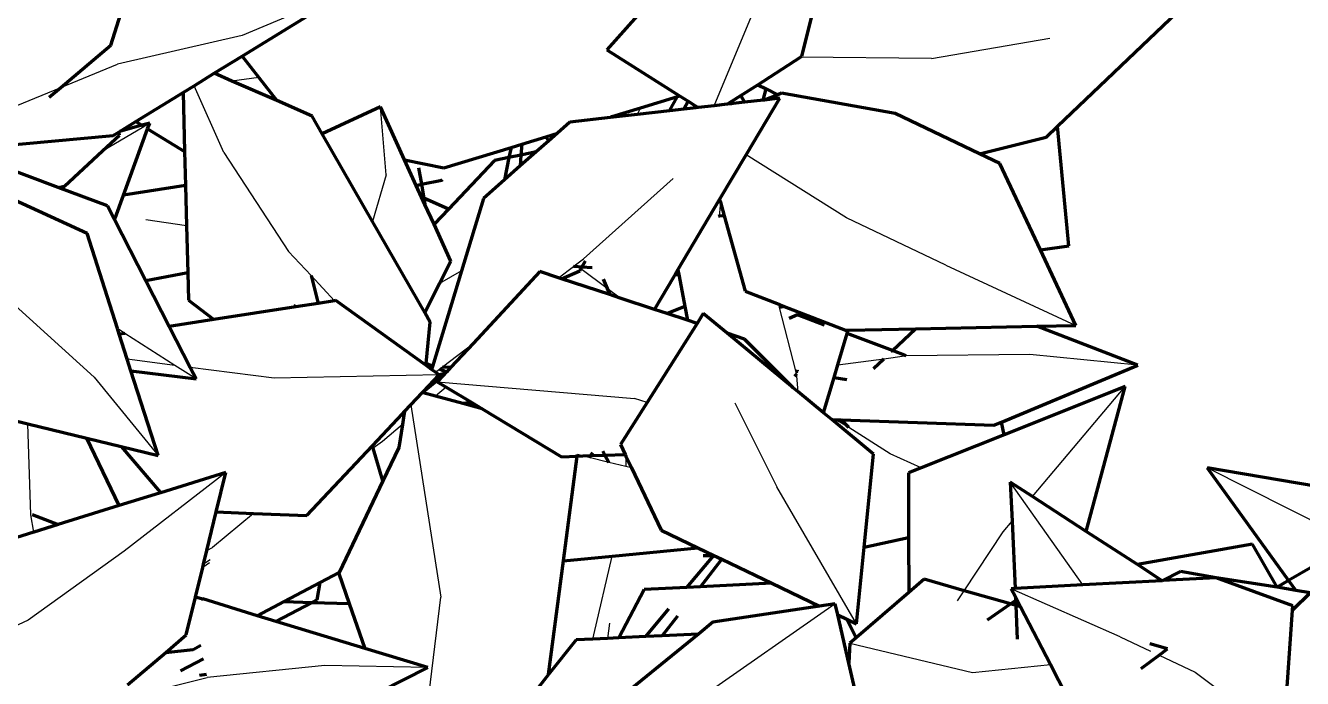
# Model space of a CAD drawing. Header units: millimetres. Extents: x 4307 to 31003, y 2809 to 20009.
# Drawn here: x 7542.2 to 7631.3, y 8134.5 to 8180.1 of the extents above; entities that cross this region are included whole.
import ezdxf

# ---------------------------------------------------------------- set-up
doc = ezdxf.new("R2010")
doc.units = ezdxf.units.MM
doc.layers.add('ProfileEdges', color=7, linetype='Continuous')

msp = doc.modelspace()

# ---------------------------------------------------------------- linework, layer by layer
for p, q in [((7564.668, 8182.524), (7557.277, 8179.419)), ((7590.201, 8174.505), (7593.274, 8181.882)), ((7557.277, 8179.419), (7548.58, 8177.411)), ((7605.384, 8177.807), (7613.627, 8179.216)), ((7605.384, 8177.807), (7596.241, 8177.902)), ((7544.61, 8175.776), (7548.58, 8177.411)), ((7558.432, 8176.483), (7556.556, 8176.232)), ((7533.149, 8171.053), (7544.61, 8175.776)), ((7555.984, 8171.245), (7553.913, 8175.9)), ((7567.326, 8169.688), (7566.92, 8174.44)), ((7585.059, 8174.359), (7584.826, 8173.889)), ((7588.86, 8174.517), (7588.934, 8174.36)), ((7591.414, 8174.644), (7591.44, 8174.815)), ((7547.535, 8171.363), (7550.42, 8173.059)), ((7550.42, 8173.059), (7550.82, 8173.294)), ((7555.984, 8171.245), (7560.51, 8164.335)), ((7599.44, 8166.693), (7592.442, 8171.075)), ((7567.326, 8169.688), (7566.371, 8166.428)), ((7581.08, 8163.823), (7587.344, 8169.43)), ((7590.642, 8167.777), (7590.548, 8166.79)), ((7553.392, 8166.123), (7550.54, 8166.532)), ((7590.548, 8166.79), (7590.544, 8166.739)), ((7606.366, 8163.39), (7599.44, 8166.693)), ((7562.078, 8162.647), (7560.51, 8164.335)), ((7580.535, 8163.405), (7581.08, 8163.823)), ((7563.709, 8160.891), (7562.078, 8162.647)), ((7572.571, 8162.972), (7571.036, 8162.093)), ((7579.354, 8162.498), (7580.383, 8163.288)), ((7580.383, 8163.288), (7580.535, 8163.405)), ((7580.728, 8163.262), (7580.535, 8163.405)), ((7580.91, 8163.126), (7580.728, 8163.262)), ((7582.74, 8161.761), (7580.91, 8163.126)), ((7587.761, 8162.622), (7587.435, 8162.642)), ((7606.366, 8163.39), (7615.451, 8159.164)), ((7583.646, 8161.085), (7582.74, 8161.761)), ((7546.942, 8155.553), (7541.426, 8160.557)), ((7594.736, 8160.565), (7594.714, 8160.651)), ((7594.772, 8160.423), (7594.736, 8160.565)), ((7595.901, 8156.013), (7594.772, 8160.423)), ((7549.096, 8158.614), (7548.572, 8158.95)), ((7552.576, 8156.386), (7549.096, 8158.614)), ((7571.25, 8156.28), (7573.383, 8157.917)), ((7552.576, 8156.386), (7549.252, 8156.818)), ((7554.055, 8155.438), (7552.576, 8156.386)), ((7598.832, 8156.412), (7602.046, 8156.85)), ((7602.046, 8156.85), (7603.479, 8157.045)), ((7603.614, 8157.047), (7603.479, 8157.045)), ((7612.227, 8157.15), (7603.614, 8157.047)), ((7619.77, 8156.401), (7612.227, 8157.15)), ((7546.942, 8155.553), (7551.402, 8150.082)), ((7559.505, 8155.485), (7553.641, 8156.247)), ((7571.02, 8155.727), (7559.505, 8155.485)), ((7570.767, 8155.909), (7571.043, 8156.121)), ((7571.043, 8156.121), (7571.25, 8156.28)), ((7595.901, 8156.013), (7596.109, 8156.041)), ((7595.96, 8155.779), (7595.901, 8156.013)), ((7595.973, 8155.631), (7595.96, 8155.779)), ((7596.065, 8154.536), (7595.973, 8155.631)), ((7571.498, 8154.87), (7570.759, 8154.237)), ((7570.89, 8155.236), (7584.66, 8154.079)), ((7612.43, 8147.225), (7618.88, 8154.914)), ((7585.523, 8153.795), (7584.66, 8154.079)), ((7591.652, 8153.769), (7594.588, 8147.906)), ((7569.037, 8153.619), (7571.135, 8140.199)), ((7542.515, 8145.963), (7542.326, 8152.305)), ((7568.458, 8152.267), (7567.067, 8151.077)), ((7599.61, 8152.045), (7598.7, 8152.587)), ((7602.492, 8150.21), (7599.61, 8152.045)), ((7567.067, 8151.077), (7566.413, 8150.617)), ((7581.048, 8150.064), (7580.671, 8150.157)), ((7604.662, 8149.234), (7602.492, 8150.21)), ((7581.495, 8149.956), (7581.048, 8150.064)), ((7582.863, 8149.616), (7581.495, 8149.956)), ((7584.048, 8149.321), (7582.863, 8149.616)), ((7584.048, 8150.053), (7584.048, 8149.321)), ((7584.446, 8149.222), (7584.048, 8149.321)), ((7556.141, 8148.912), (7549.029, 8143.417)), ((7634.892, 8144.041), (7624.61, 8149.226)), ((7600.146, 8138.348), (7594.588, 8147.906)), ((7615.937, 8141.059), (7610.868, 8148.239)), ((7542.727, 8144.741), (7542.515, 8145.963)), ((7558.07, 8146.056), (7555.201, 8143.675)), ((7610.368, 8144.766), (7610.991, 8145.51)), ((7607.65, 8140.658), (7610.368, 8144.766)), ((7549.029, 8143.417), (7542.339, 8138.605)), ((7554.814, 8143.472), (7555.201, 8143.675)), ((7581.807, 8137.582), (7583.091, 8143.078)), ((7554.997, 8142.603), (7554.52, 8142.268)), ((7555.037, 8142.812), (7554.579, 8142.507)), ((7607.189, 8139.96), (7607.65, 8140.658)), ((7618.533, 8137.435), (7610.936, 8140.792)), ((7570.132, 8131.91), (7571.135, 8140.199)), ((7598.662, 8139.75), (7589.319, 8133.229)), ((7542.339, 8138.605), (7527.407, 8131.667)), ((7582.909, 8138.382), (7582.762, 8137.331)), ((7581.75, 8137.283), (7581.807, 8137.582)), ((7599.68, 8137.004), (7608.229, 8134.939)), ((7618.533, 8137.435), (7620.657, 8136.433)), ((7621.255, 8136.151), (7623.783, 8134.959)), ((7563.04, 8135.431), (7554.831, 8134.606)), ((7570.24, 8135.293), (7563.04, 8135.431)), ((7608.229, 8134.939), (7613.667, 8135.504)), ((7548.536, 8133.011), (7554.831, 8134.606)), ((7623.783, 8134.959), (7629.847, 8130.45))]:
    msp.add_line(p, q)
at = {"layer": 'ProfileEdges', "lineweight": 211}
for p, q in [((7548.115, 8178.746), (7549.536, 8183.244)), ((7557.281, 8177.974), (7564.668, 8182.524)), ((7584.839, 8180.793), (7582.729, 8178.415)), ((7596.328, 8177.958), (7597.125, 8181.12)), ((7614.177, 8173.078), (7622.522, 8181.042)), ((7544.61, 8175.776), (7548.115, 8178.746)), ((7555.327, 8176.771), (7557.281, 8177.974)), ((7557.281, 8177.974), (7558.432, 8176.483)), ((7582.729, 8178.415), (7587.794, 8175.195)), ((7593.249, 8175.978), (7596.241, 8177.902)), ((7596.241, 8177.902), (7596.328, 8177.958)), ((7553.913, 8175.9), (7555.327, 8176.771)), ((7556.556, 8176.232), (7555.327, 8176.771)), ((7559.682, 8174.864), (7556.556, 8176.232)), ((7558.432, 8176.483), (7559.682, 8174.864)), ((7592.072, 8175.222), (7593.249, 8175.978)), ((7593.249, 8175.978), (7593.833, 8175.686)), ((7543.814, 8175.1), (7544.61, 8175.776)), ((7549.861, 8173.405), (7553.15, 8175.43)), ((7553.15, 8175.43), (7553.913, 8175.9)), ((7553.15, 8175.43), (7553.257, 8171.306)), ((7585.059, 8174.359), (7587.647, 8175.15)), ((7587.085, 8174.148), (7587.647, 8175.15)), ((7587.647, 8175.15), (7587.794, 8175.195)), ((7587.794, 8175.195), (7588.386, 8174.819)), ((7591.44, 8174.815), (7592.072, 8175.222)), ((7592.336, 8174.75), (7592.072, 8175.222)), ((7593.617, 8174.897), (7593.833, 8175.686)), ((7594.653, 8175.276), (7593.699, 8174.906)), ((7593.833, 8175.686), (7594.653, 8175.276)), ((7594.908, 8175.375), (7594.653, 8175.276)), ((7602.84, 8173.955), (7594.908, 8175.375)), ((7562.154, 8173.783), (7559.682, 8174.864)), ((7566.92, 8174.44), (7562.862, 8172.547)), ((7568.61, 8170.729), (7566.92, 8174.44)), ((7583.06, 8173.748), (7585.059, 8174.359)), ((7588.092, 8174.263), (7587.085, 8174.148)), ((7588.386, 8174.819), (7588.092, 8174.263)), ((7588.934, 8174.36), (7588.092, 8174.263)), ((7588.386, 8174.819), (7588.86, 8174.517)), ((7588.86, 8174.517), (7589.081, 8174.377)), ((7589.081, 8174.377), (7588.934, 8174.36)), ((7590.201, 8174.505), (7589.081, 8174.377)), ((7591.123, 8174.611), (7590.201, 8174.505)), ((7591.123, 8174.611), (7591.44, 8174.815)), ((7591.414, 8174.644), (7591.123, 8174.611)), ((7591.523, 8174.657), (7591.414, 8174.644)), ((7591.44, 8174.815), (7591.523, 8174.657)), ((7592.336, 8174.75), (7591.523, 8174.657)), ((7593.617, 8174.897), (7592.336, 8174.75)), ((7592.442, 8171.075), (7594.79, 8175.032)), ((7593.699, 8174.906), (7593.617, 8174.897)), ((7594.79, 8175.032), (7593.699, 8174.906)), ((7548.734, 8172.711), (7549.861, 8173.405)), ((7549.861, 8173.405), (7550.283, 8173.144)), ((7562.862, 8172.547), (7562.154, 8173.783)), ((7580.132, 8173.351), (7579.266, 8172.588)), ((7582.958, 8173.675), (7580.132, 8173.351)), ((7584.826, 8173.889), (7582.958, 8173.675)), ((7583.06, 8173.748), (7582.958, 8173.675)), ((7587.085, 8174.148), (7584.826, 8173.889)), ((7608.728, 8171.16), (7602.84, 8173.955)), ((7539.747, 8171.652), (7548.275, 8172.428)), ((7547.535, 8171.363), (7548.721, 8172.464)), ((7548.275, 8172.428), (7548.674, 8172.674)), ((7548.674, 8172.674), (7548.734, 8172.711)), ((7548.721, 8172.464), (7548.674, 8172.674)), ((7550.283, 8173.144), (7548.734, 8172.711)), ((7548.998, 8168.264), (7550.677, 8172.901)), ((7550.82, 8173.294), (7550.283, 8173.144)), ((7550.283, 8173.144), (7550.42, 8173.059)), ((7550.677, 8172.901), (7550.82, 8173.294)), ((7550.677, 8172.901), (7553.257, 8171.306)), ((7566.371, 8166.428), (7562.862, 8172.547)), ((7578.452, 8172.339), (7579.266, 8172.588)), ((7579.266, 8172.588), (7578.669, 8172.062)), ((7613.37, 8172.308), (7614.177, 8173.078)), ((7614.953, 8164.731), (7614.177, 8173.078)), ((7571.336, 8170.163), (7576.038, 8171.601)), ((7576.038, 8171.601), (7575.891, 8170.887)), ((7576.038, 8171.601), (7576.785, 8171.829)), ((7576.785, 8171.829), (7576.729, 8171.061)), ((7576.785, 8171.829), (7578.452, 8172.339)), ((7578.669, 8172.062), (7577.781, 8171.279)), ((7578.669, 8172.062), (7578.452, 8172.339)), ((7608.728, 8171.16), (7613.37, 8172.308)), ((7544.432, 8168.811), (7538.863, 8170.903)), ((7544.879, 8168.894), (7547.535, 8171.363)), ((7553.257, 8171.306), (7553.319, 8168.941)), ((7568.61, 8170.729), (7571.336, 8170.163)), ((7569.42, 8168.95), (7568.61, 8170.729)), ((7574.887, 8170.679), (7571.665, 8167.289)), ((7575.891, 8170.887), (7574.887, 8170.679)), ((7575.891, 8170.887), (7575.57, 8169.33)), ((7576.729, 8171.061), (7575.891, 8170.887)), ((7577.781, 8171.279), (7576.674, 8170.303)), ((7576.729, 8171.061), (7576.674, 8170.303)), ((7577.781, 8171.279), (7576.729, 8171.061)), ((7590.592, 8167.959), (7592.442, 8171.075)), ((7610.144, 8170.487), (7608.728, 8171.16)), ((7569.584, 8170.183), (7569.783, 8169.026)), ((7576.674, 8170.303), (7575.57, 8169.33)), ((7612.978, 8164.441), (7610.144, 8170.487)), ((7544.432, 8168.811), (7544.879, 8168.894)), ((7553.319, 8168.941), (7548.998, 8168.264)), ((7553.319, 8168.941), (7553.392, 8166.123)), ((7569.42, 8168.95), (7569.783, 8169.026)), ((7569.795, 8168.127), (7569.42, 8168.95)), ((7569.783, 8169.026), (7571.213, 8169.323)), ((7569.783, 8169.026), (7569.949, 8168.058)), ((7571.213, 8169.323), (7571.26, 8169.362)), ((7575.57, 8169.33), (7574.106, 8168.04)), ((7546.454, 8165.586), (7540.516, 8168.32)), ((7547.872, 8167.519), (7544.432, 8168.811)), ((7548.417, 8166.662), (7548.998, 8168.264)), ((7569.949, 8168.058), (7569.795, 8168.127)), ((7570.024, 8167.625), (7569.795, 8168.127)), ((7569.949, 8168.058), (7570.024, 8167.625)), ((7571.665, 8167.289), (7569.949, 8168.058)), ((7574.106, 8168.04), (7572.571, 8162.972)), ((7587.679, 8163.054), (7590.592, 8167.959)), ((7590.592, 8167.959), (7590.642, 8167.777)), ((7548.338, 8166.608), (7547.872, 8167.519)), ((7570.659, 8166.23), (7570.024, 8167.625)), ((7571.665, 8167.289), (7570.659, 8166.23)), ((7590.642, 8167.777), (7590.908, 8166.829)), ((7548.338, 8166.608), (7548.417, 8166.662)), ((7550.547, 8162.292), (7548.338, 8166.608)), ((7570.01, 8160.08), (7566.371, 8166.428)), ((7571.832, 8163.654), (7570.659, 8166.23)), ((7590.548, 8166.79), (7590.495, 8166.784)), ((7590.908, 8166.829), (7590.548, 8166.79)), ((7590.908, 8166.829), (7592.381, 8161.556)), ((7548.572, 8158.95), (7546.454, 8165.586)), ((7553.392, 8166.123), (7553.477, 8162.845)), ((7612.978, 8164.441), (7614.953, 8164.731)), ((7615.451, 8159.164), (7612.978, 8164.441)), ((7571.036, 8162.093), (7571.832, 8163.654)), ((7580.975, 8163.242), (7581.22, 8163.679)), ((7553.477, 8162.845), (7550.547, 8162.292)), ((7553.477, 8162.845), (7553.526, 8160.935)), ((7562.078, 8162.647), (7562.565, 8160.713)), ((7572.571, 8162.972), (7570.553, 8156.308)), ((7578.045, 8162.929), (7573.383, 8157.917)), ((7579.354, 8162.498), (7578.045, 8162.929)), ((7579.567, 8162.428), (7580.824, 8162.973)), ((7580.728, 8163.262), (7580.383, 8163.288)), ((7580.975, 8163.242), (7580.728, 8163.262)), ((7580.824, 8162.973), (7580.91, 8163.126)), ((7580.91, 8163.126), (7580.975, 8163.242)), ((7581.698, 8163.186), (7580.975, 8163.242)), ((7586.042, 8160.296), (7587.435, 8162.642)), ((7587.435, 8162.642), (7587.491, 8162.737)), ((7587.491, 8162.737), (7587.679, 8163.054)), ((7587.743, 8162.717), (7587.491, 8162.737)), ((7587.679, 8163.054), (7587.743, 8162.717)), ((7587.743, 8162.717), (7587.761, 8162.622)), ((7587.761, 8162.622), (7588.164, 8160.486)), ((7552.184, 8159.095), (7550.547, 8162.292)), ((7570.01, 8160.08), (7571.036, 8162.093)), ((7579.567, 8162.428), (7579.354, 8162.498)), ((7582.929, 8161.321), (7579.567, 8162.428)), ((7582.469, 8162.392), (7582.74, 8161.761)), ((7582.74, 8161.761), (7582.929, 8161.321)), ((7553.526, 8160.935), (7555.285, 8159.578)), ((7563.709, 8160.891), (7562.565, 8160.713)), ((7563.808, 8160.906), (7563.709, 8160.891)), ((7570.1, 8156.388), (7563.808, 8160.906)), ((7583.646, 8161.085), (7582.929, 8161.321)), ((7586.042, 8160.296), (7583.646, 8161.085)), ((7592.381, 8161.556), (7594.714, 8160.651)), ((7561.009, 8160.47), (7555.285, 8159.578)), ((7561.009, 8160.47), (7560.851, 8160.539)), ((7562.565, 8160.713), (7561.009, 8160.47)), ((7570.394, 8159.41), (7570.01, 8160.08)), ((7586.924, 8160.005), (7586.042, 8160.296)), ((7588.164, 8160.486), (7586.924, 8160.005)), ((7588.344, 8159.538), (7586.924, 8160.005)), ((7588.164, 8160.486), (7588.344, 8159.538)), ((7589.448, 8159.995), (7589.018, 8159.316)), ((7591.104, 8158.629), (7589.448, 8159.995)), ((7594.714, 8160.651), (7594.809, 8160.614)), ((7594.736, 8160.565), (7594.809, 8160.614)), ((7595.09, 8160.505), (7594.772, 8160.423)), ((7594.809, 8160.614), (7595.09, 8160.505)), ((7595.09, 8160.505), (7599.369, 8158.845)), ((7555.285, 8159.578), (7552.184, 8159.095)), ((7553.641, 8156.247), (7552.184, 8159.095)), ((7570.113, 8156.525), (7570.394, 8159.41)), ((7589.018, 8159.316), (7585.523, 8153.795)), ((7589.018, 8159.316), (7588.344, 8159.538)), ((7596.016, 8159.906), (7595.451, 8159.656)), ((7597.898, 8159.198), (7596.016, 8159.906)), ((7604.263, 8158.942), (7612.719, 8159.11)), ((7612.719, 8159.11), (7615.451, 8159.164)), ((7619.77, 8156.401), (7612.719, 8159.11)), ((7548.699, 8158.552), (7548.572, 8158.95)), ((7549.096, 8158.614), (7548.699, 8158.552)), ((7549.252, 8156.818), (7548.699, 8158.552)), ((7592.335, 8158.223), (7591.104, 8158.629)), ((7595.717, 8154.824), (7591.104, 8158.629)), ((7595.717, 8154.824), (7592.335, 8158.223)), ((7598.832, 8156.412), (7599.48, 8158.602)), ((7599.369, 8158.845), (7599.553, 8158.849)), ((7599.48, 8158.602), (7599.553, 8158.849)), ((7602.642, 8157.412), (7599.48, 8158.602)), ((7599.553, 8158.849), (7604.263, 8158.942)), ((7602.642, 8157.412), (7604.263, 8158.942)), ((7573.383, 8157.917), (7571.838, 8156.256)), ((7602.567, 8157.342), (7602.642, 8157.412)), ((7603.614, 8157.047), (7602.642, 8157.412)), ((7549.515, 8155.996), (7549.252, 8156.818)), ((7570.1, 8156.388), (7570.113, 8156.525)), ((7570.19, 8156.323), (7570.1, 8156.388)), ((7570.553, 8156.308), (7570.113, 8156.525)), ((7598.576, 8155.548), (7598.832, 8156.412)), ((7601.317, 8156.161), (7602.046, 8156.85)), ((7610.257, 8152.425), (7619.77, 8156.401)), ((7549.515, 8155.996), (7554.055, 8155.438)), ((7551.402, 8150.082), (7549.515, 8155.996)), ((7554.055, 8155.438), (7553.641, 8156.247)), ((7569.921, 8154.559), (7571.02, 8155.727)), ((7569.921, 8154.559), (7571.333, 8155.712)), ((7570.19, 8156.323), (7570.553, 8156.308)), ((7570.491, 8156.107), (7570.19, 8156.323)), ((7570.553, 8156.308), (7570.491, 8156.107)), ((7570.767, 8155.909), (7570.491, 8156.107)), ((7571.02, 8155.727), (7570.767, 8155.909)), ((7571.333, 8155.712), (7570.89, 8155.236)), ((7571.02, 8155.727), (7571.465, 8155.855)), ((7571.521, 8155.915), (7571.043, 8156.121)), ((7571.25, 8156.28), (7571.838, 8156.256)), ((7571.465, 8155.855), (7571.333, 8155.712)), ((7571.521, 8155.915), (7571.465, 8155.855)), ((7571.838, 8156.256), (7571.521, 8155.915)), ((7595.973, 8155.631), (7595.835, 8155.767)), ((7595.901, 8156.013), (7596.067, 8155.967)), ((7597.843, 8153.07), (7598.576, 8155.548)), ((7598.576, 8155.548), (7599.458, 8155.401)), ((7570.89, 8155.236), (7571.498, 8154.87)), ((7571.498, 8154.87), (7573.303, 8153.782)), ((7596.065, 8154.536), (7595.717, 8154.824)), ((7618.88, 8154.914), (7610.45, 8151.546)), ((7616.165, 8144.8), (7618.88, 8154.914)), ((7569.037, 8153.619), (7569.851, 8154.484)), ((7569.851, 8154.484), (7569.921, 8154.559)), ((7569.912, 8154.467), (7569.851, 8154.484)), ((7569.912, 8154.467), (7569.921, 8154.559)), ((7570.759, 8154.237), (7569.912, 8154.467)), ((7572.666, 8153.718), (7570.759, 8154.237)), ((7573.303, 8153.782), (7572.666, 8153.718)), ((7574.021, 8153.349), (7572.666, 8153.718)), ((7573.303, 8153.782), (7574.021, 8153.349)), ((7585.523, 8153.795), (7583.663, 8150.859)), ((7597.843, 8153.07), (7596.065, 8154.536)), ((7566.365, 8150.778), (7568.46, 8153.006)), ((7568.562, 8152.91), (7568.458, 8152.267)), ((7568.46, 8153.006), (7568.602, 8153.156)), ((7568.46, 8153.006), (7568.562, 8152.91)), ((7568.602, 8153.156), (7568.562, 8152.91)), ((7568.602, 8153.156), (7569.037, 8153.619)), ((7574.021, 8153.349), (7579.561, 8150.011)), ((7598.416, 8152.597), (7597.843, 8153.07)), ((7541.089, 8152.608), (7542.326, 8152.305)), ((7542.326, 8152.305), (7546.428, 8151.3)), ((7568.458, 8152.267), (7568.196, 8150.644)), ((7598.416, 8152.597), (7598.7, 8152.587)), ((7601.324, 8150.198), (7598.416, 8152.597)), ((7598.7, 8152.587), (7599.073, 8152.574)), ((7599.61, 8152.045), (7599.073, 8152.574)), ((7599.073, 8152.574), (7609.733, 8152.206)), ((7609.733, 8152.206), (7610.257, 8152.425)), ((7610.45, 8151.546), (7610.257, 8152.425)), ((7548.686, 8146.594), (7546.428, 8151.3)), ((7546.428, 8151.3), (7548.828, 8150.712)), ((7610.45, 8151.546), (7604.662, 8149.234)), ((7548.828, 8150.712), (7551.562, 8147.525)), ((7548.828, 8150.712), (7551.402, 8150.082)), ((7561.782, 8145.905), (7566.365, 8150.778)), ((7566.413, 8150.617), (7566.365, 8150.778)), ((7567.091, 8148.321), (7566.413, 8150.617)), ((7568.196, 8150.644), (7567.091, 8148.321)), ((7580.657, 8150.05), (7580.671, 8150.157)), ((7581.589, 8150.083), (7581.75, 8150.3)), ((7582.443, 8150.392), (7582.59, 8150.119)), ((7582.59, 8150.119), (7583.993, 8150.17)), ((7583.663, 8150.859), (7583.993, 8150.17)), ((7583.993, 8150.17), (7584.048, 8150.053)), ((7600.677, 8143.689), (7601.324, 8150.198)), ((7579.561, 8150.011), (7580.657, 8150.05)), ((7579.701, 8142.75), (7580.657, 8150.05)), ((7580.657, 8150.05), (7581.048, 8150.064)), ((7581.048, 8150.064), (7581.589, 8150.083)), ((7581.495, 8149.956), (7581.589, 8150.083)), ((7581.589, 8150.083), (7582.59, 8150.119)), ((7582.59, 8150.119), (7582.863, 8149.616)), ((7584.048, 8150.053), (7584.446, 8149.222)), ((7556.141, 8148.912), (7551.587, 8147.496)), ((7555.47, 8146.162), (7556.141, 8148.912)), ((7584.446, 8149.222), (7586.519, 8144.885)), ((7604.662, 8149.234), (7603.77, 8148.878)), ((7603.77, 8148.878), (7603.779, 8144.369)), ((7638.228, 8146.929), (7624.61, 8149.226)), ((7624.61, 8149.226), (7630.295, 8141.363)), ((7551.507, 8147.471), (7548.686, 8146.594)), ((7551.562, 8147.525), (7551.507, 8147.471)), ((7551.587, 8147.496), (7551.507, 8147.471)), ((7551.562, 8147.525), (7551.587, 8147.496)), ((7567.091, 8148.321), (7564.05, 8141.929)), ((7610.868, 8148.239), (7610.991, 8145.51)), ((7612.43, 8147.225), (7610.868, 8148.239)), ((7548.686, 8146.594), (7544.436, 8145.272)), ((7616.165, 8144.8), (7612.43, 8147.225)), ((7542.609, 8145.968), (7544.436, 8145.272)), ((7554.814, 8143.472), (7555.47, 8146.162)), ((7555.47, 8146.162), (7558.07, 8146.056)), ((7558.07, 8146.056), (7561.782, 8145.905)), ((7544.436, 8145.272), (7542.727, 8144.741)), ((7586.519, 8144.885), (7589.077, 8143.658)), ((7610.991, 8145.51), (7611.203, 8140.806)), ((7619.745, 8142.477), (7616.165, 8144.8)), ((7542.727, 8144.741), (7536.661, 8142.854)), ((7600.677, 8143.689), (7603.779, 8144.369)), ((7603.779, 8144.369), (7603.787, 8140.528)), ((7634.892, 8144.041), (7630.295, 8141.363)), ((7554.579, 8142.507), (7554.814, 8143.472)), ((7579.701, 8142.75), (7583.091, 8143.078)), ((7583.091, 8143.078), (7589.077, 8143.658)), ((7588.312, 8140.887), (7590.195, 8143.122)), ((7589.077, 8143.658), (7590.195, 8143.122)), ((7589.431, 8143.114), (7590.195, 8143.122)), ((7590.195, 8143.122), (7590.744, 8142.858)), ((7600.146, 8138.348), (7600.677, 8143.689)), ((7627.77, 8143.894), (7619.745, 8142.477)), ((7629.487, 8140.892), (7627.77, 8143.894)), ((7554.018, 8140.21), (7554.52, 8142.268)), ((7554.52, 8142.268), (7554.579, 8142.507)), ((7578.66, 8134.808), (7579.701, 8142.75)), ((7589.245, 8140.933), (7590.744, 8142.858)), ((7590.744, 8142.858), (7594.241, 8141.181)), ((7621.472, 8141.355), (7619.745, 8142.477)), ((7560.204, 8139.906), (7562.711, 8141.225)), ((7562.518, 8140.028), (7562.711, 8141.225)), ((7562.711, 8141.225), (7564.05, 8141.929)), ((7564.05, 8141.929), (7564.017, 8141.859)), ((7564.017, 8141.859), (7564.742, 8139.764)), ((7604.867, 8141.454), (7603.787, 8140.528)), ((7607.65, 8140.658), (7604.867, 8141.454)), ((7621.472, 8141.355), (7615.937, 8141.059)), ((7621.507, 8141.357), (7621.472, 8141.355)), ((7622.741, 8141.995), (7621.507, 8141.357)), ((7625.232, 8141.556), (7621.507, 8141.357)), ((7625.232, 8141.556), (7622.741, 8141.995)), ((7630.585, 8139.596), (7625.232, 8141.556)), ((7629.487, 8140.892), (7625.232, 8141.556)), ((7630.295, 8141.363), (7629.487, 8140.892)), ((7630.295, 8141.363), (7630.79, 8140.679)), ((7585.327, 8140.739), (7583.546, 8137.368)), ((7588.312, 8140.887), (7585.327, 8140.739)), ((7589.245, 8140.933), (7588.312, 8140.887)), ((7594.241, 8141.181), (7589.245, 8140.933)), ((7594.241, 8141.181), (7597.57, 8139.584)), ((7603.787, 8140.528), (7600.115, 8137.377)), ((7610.883, 8139.733), (7607.65, 8140.658)), ((7611.203, 8140.806), (7610.936, 8140.792)), ((7610.936, 8140.792), (7611.229, 8140.224)), ((7615.937, 8141.059), (7611.203, 8140.806)), ((7630.79, 8140.679), (7629.487, 8140.892)), ((7631.786, 8140.516), (7630.563, 8139.298)), ((7631.786, 8140.516), (7630.79, 8140.679)), ((7553.373, 8137.567), (7554.018, 8140.21)), ((7554.427, 8140.086), (7554.018, 8140.21)), ((7554.427, 8140.086), (7554.518, 8140.083)), ((7558.31, 8138.909), (7554.518, 8140.083)), ((7558.31, 8138.909), (7560.204, 8139.906)), ((7559.613, 8138.514), (7562.166, 8139.844)), ((7560.204, 8139.906), (7562.166, 8139.844)), ((7562.166, 8139.844), (7562.518, 8140.028)), ((7562.166, 8139.844), (7564.742, 8139.764)), ((7564.742, 8139.764), (7565.827, 8136.631)), ((7597.57, 8139.584), (7590.121, 8138.451)), ((7598.662, 8139.75), (7597.57, 8139.584)), ((7598.84, 8138.975), (7598.662, 8139.75)), ((7609.273, 8138.619), (7610.883, 8139.733)), ((7610.883, 8139.733), (7611.24, 8139.979)), ((7611.256, 8139.626), (7610.883, 8139.733)), ((7611.229, 8140.224), (7611.24, 8139.979)), ((7611.229, 8140.224), (7611.587, 8139.531)), ((7611.24, 8139.979), (7611.256, 8139.626)), ((7611.587, 8139.531), (7611.256, 8139.626)), ((7611.256, 8139.626), (7611.362, 8137.275)), ((7611.587, 8139.531), (7613.667, 8135.504)), ((7630.563, 8139.298), (7630.585, 8139.596)), ((7559.613, 8138.514), (7558.31, 8138.909)), ((7585.43, 8137.456), (7587.052, 8139.388)), ((7586.581, 8137.511), (7587.668, 8138.906)), ((7598.84, 8138.975), (7599.468, 8138.673)), ((7599.613, 8135.603), (7598.84, 8138.975)), ((7600.115, 8137.377), (7599.468, 8138.673)), ((7599.468, 8138.673), (7600.146, 8138.348)), ((7629.945, 8130.583), (7630.563, 8139.298)), ((7565.827, 8136.631), (7559.613, 8138.514)), ((7590.121, 8138.451), (7589.112, 8137.63)), ((7551.94, 8136.354), (7553.373, 8137.567)), ((7553.849, 8136.561), (7554.39, 8136.846)), ((7580.576, 8137.228), (7578.66, 8134.808)), ((7589.112, 8137.63), (7579.475, 8129.795)), ((7581.75, 8137.283), (7580.576, 8137.228)), ((7582.762, 8137.331), (7581.75, 8137.283)), ((7583.546, 8137.368), (7582.762, 8137.331)), ((7585.43, 8137.456), (7583.546, 8137.368)), ((7586.581, 8137.511), (7585.43, 8137.456)), ((7589.112, 8137.63), (7586.581, 8137.511)), ((7599.68, 8137.004), (7599.613, 8135.603)), ((7600.115, 8137.377), (7599.68, 8137.004)), ((7621.851, 8136.594), (7620.611, 8136.949)), ((7549.275, 8134.097), (7551.94, 8136.354)), ((7551.94, 8136.354), (7553.849, 8136.561)), ((7552.979, 8135.057), (7554.578, 8135.89)), ((7570.24, 8135.293), (7565.827, 8136.631)), ((7619.995, 8135.215), (7621.255, 8136.151)), ((7621.255, 8136.151), (7621.851, 8136.594)), ((7566.878, 8133.593), (7570.24, 8135.293)), ((7600.612, 8131.251), (7599.613, 8135.603)), ((7613.667, 8135.504), (7615.53, 8131.897)), ((7554.791, 8134.809), (7554.295, 8134.737)), ((7578.66, 8134.808), (7573.465, 8128.247))]:
    msp.add_line(p, q, dxfattribs=at)

doc.saveas('drawing.dxf')
